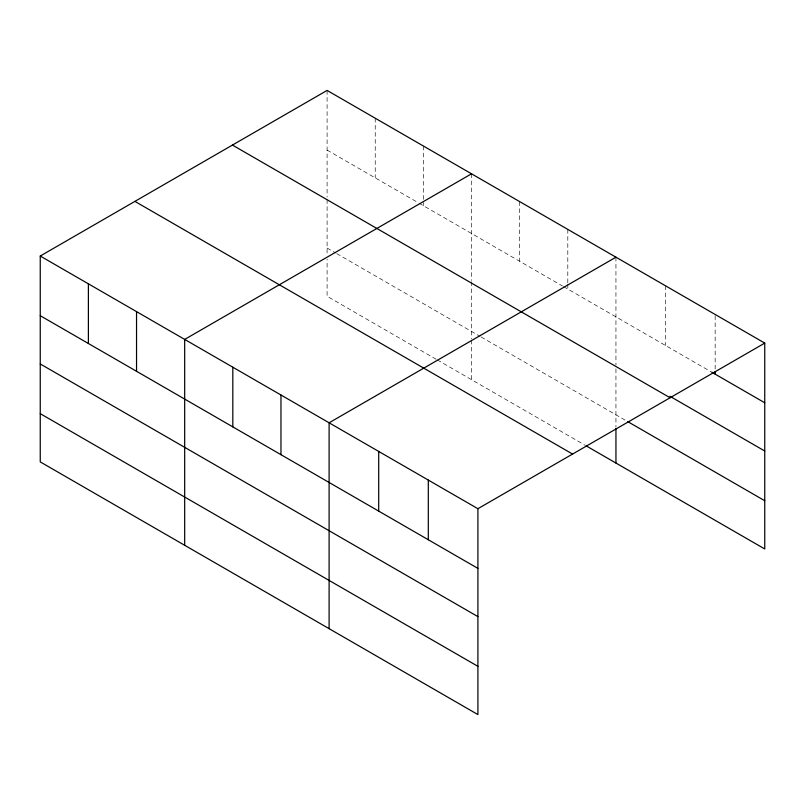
<?xml version="1.0" encoding="UTF-8"?>
<svg xmlns="http://www.w3.org/2000/svg" width="805" height="805" viewBox="0 0 805 805"><rect width="100%" height="100%" fill="white"/><g stroke="black" fill="none" stroke-linecap="round" stroke-linejoin="round"><path stroke-width="0.6" stroke-dasharray="4.03 3.02" d="M327.092 150.102L418.026 202.598M419.093 203.222L562.454 285.986M563.52 286.6L711.912 372.272M327.092 248.051L335.645 252.991M336.721 253.605L480.072 336.369M481.149 336.993L625.646 420.421M436.209 359.292L327.092 296.29L327.092 259.18M437.286 359.905L584.923 445.145M715.152 315.711L715.152 370.411M665.544 285.835L665.544 345.506M615.946 257.197L615.946 365.108M615.946 368.841L615.946 427.183M567.807 229.395L567.807 282.857M567.807 284.105L567.807 289.075M519.658 201.602L519.658 261.283M471.519 173.81L471.519 280.492M471.519 281.73L471.519 338.855M471.519 340.092L471.519 379.668M423.38 146.017L423.38 205.688M375.231 118.224L375.231 177.895M327.092 90.422L327.092 197.104M327.092 199.58L327.092 254.229"/><path stroke-width="1.21" d="M477.908 616.63L477.908 508.71L40.25 256.03L40.25 461.899L477.908 714.578L477.908 616.63L40.25 363.951M585.99 445.759L764.75 548.97L764.75 343.101L327.092 90.422L40.25 256.03M471.519 173.81L184.677 339.418L184.677 545.277M615.946 257.197L329.104 422.796L329.104 628.665M477.908 508.71L764.75 343.101M711.912 372.272L764.75 402.782M669.861 396.241L764.75 451.021M232.434 145.071L670.092 397.761M627.809 421.659L764.75 500.73M134.908 201.381L572.566 454.06M40.25 315.701L477.908 568.39M40.25 413.649L477.908 666.329M715.152 371.658L715.152 374.144M615.946 428.421L615.946 463.056M428.31 480.072L428.31 539.753M378.702 451.434L378.702 511.115M280.965 395.003L280.965 454.684M232.816 367.211L232.816 426.881M136.538 311.626L136.538 371.296M88.389 283.823L88.389 343.504"/></g></svg>
